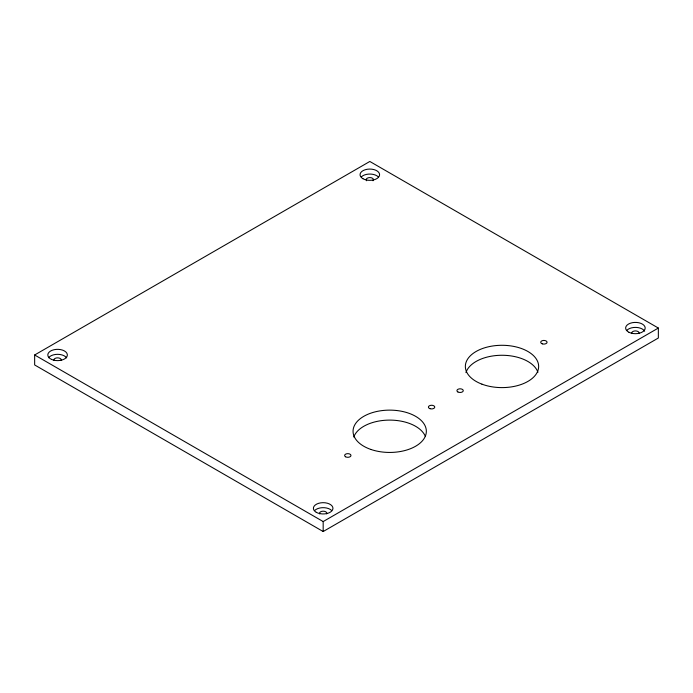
<?xml version="1.0" encoding="UTF-8"?>
<svg xmlns="http://www.w3.org/2000/svg" width="693" height="693" viewBox="0 0 693 693"><rect width="100%" height="100%" fill="white"/><g stroke="black" fill="none" stroke-linecap="round" stroke-linejoin="round"><path stroke-width="1.04" d="M34.65 354.981L369.828 161.469L658.35 328.049L658.35 338.019L323.172 531.531L34.65 364.951L34.65 354.981L323.172 521.56L658.35 328.049M323.172 521.56L323.172 531.531M353.785 437.014A36.651 21.162 0 0 1 389.042 420.105A36.651 21.162 0 0 1 425.311 436.278M465.947 372.609A36.651 21.162 0 0 1 501.723 355.266A36.651 21.162 0 0 1 537.941 372.306M319.638 513.851A3.664 2.114 0 0 1 323.172 511.191A3.664 2.114 0 0 1 326.715 513.851M631.877 333.584A3.664 2.114 0 0 1 635.42 330.916A3.664 2.114 0 0 1 638.963 333.584M54.037 360.516A3.664 2.114 0 0 1 57.58 357.848A3.664 2.114 0 0 1 61.123 360.516M366.649 180.752A3.664 2.114 0 0 1 369.828 177.581A3.664 2.114 0 0 1 372.999 180.752M314.709 510.481A9.771 5.639 0 0 1 331.644 510.481M626.637 330.561A9.771 5.639 0 0 1 636.018 327.399A9.771 5.639 0 0 1 644.663 331.202M361.356 176.871A9.771 5.639 0 0 1 378.291 176.871M48.597 357.744A9.771 5.639 0 0 1 57.692 354.322A9.771 5.639 0 0 1 66.649 357.865M345.556 456.774A3.179 1.836 0 0 0 350.866 455.951A3.179 1.836 0 0 0 346.968 453.707A3.179 1.836 0 0 0 345.556 456.774M429.998 408.688A3.179 1.836 0 0 0 434.762 407.094A3.179 1.836 0 0 0 429.998 405.509A3.179 1.836 0 0 0 429.998 408.688M457.856 391.935A3.179 1.836 0 0 0 463.167 391.112A3.179 1.836 0 0 0 459.268 388.868A3.179 1.836 0 0 0 457.856 391.935M542.298 343.849A3.179 1.836 0 0 0 547.063 342.264A3.179 1.836 0 0 0 542.298 340.67A3.179 1.836 0 0 0 542.298 343.849M370.937 449.462A36.651 21.162 0 0 0 426.342 431.574A36.651 21.162 0 0 0 371.803 412.82A36.651 21.162 0 0 0 370.937 449.462M481.938 384.156A36.651 21.162 0 0 0 538.591 367.628A36.651 21.162 0 0 0 485.455 347.565A36.651 21.162 0 0 0 481.938 384.156M51.542 359.416A9.771 5.639 0 0 0 67.256 355.778A9.771 5.639 0 0 0 53.95 349.74A9.771 5.639 0 0 0 51.542 359.416M316.268 512.309A9.771 5.639 0 0 0 332.614 509.779A9.771 5.639 0 0 0 320.642 502.867A9.771 5.639 0 0 0 316.268 512.309M629.001 332.302A9.771 5.639 0 0 0 645.01 329.123A9.771 5.639 0 0 0 632.241 322.713A9.771 5.639 0 0 0 629.001 332.302M362.915 178.699A9.771 5.639 0 0 0 379.262 176.169A9.771 5.639 0 0 0 367.299 169.257A9.771 5.639 0 0 0 362.915 178.699"/></g></svg>
